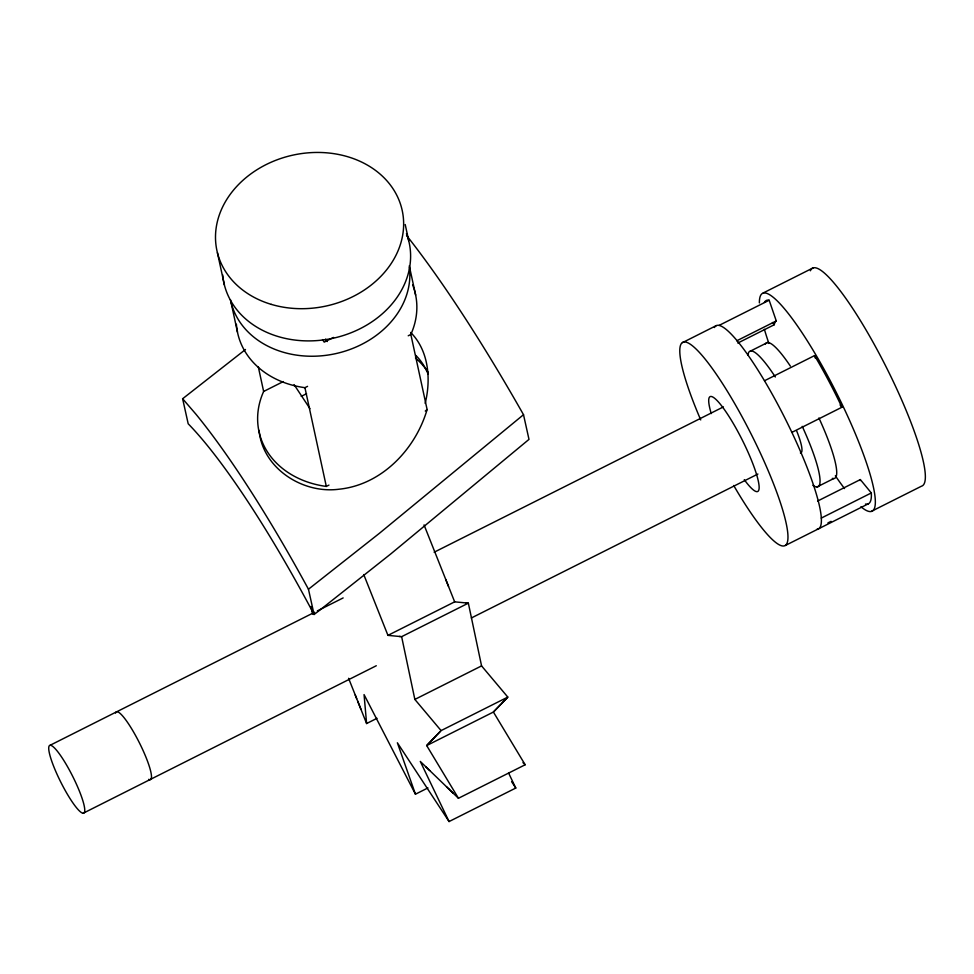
<?xml version="1.0" encoding="UTF-8"?>
<svg xmlns="http://www.w3.org/2000/svg" width="974" height="974" viewBox="0 0 974 974"><rect width="100%" height="100%" fill="white"/><g stroke="black" fill="none" stroke-linecap="round" stroke-linejoin="round"><path stroke-width="1.46" d="M425.175 403.394C431.117 379.397 428.901 350.762 410.663 332.438M412.647 284.944A90.996 74.17 -12.2 0 1 410.845 334.459L427.111 409.555C415.472 449.343 381.613 484.894 339.037 489.216C302.683 494.062 262.53 468.445 259.084 430.362M434.185 737.768L436.997 734.846M430.264 741.835L426.685 745.56L458.45 798.278L525.169 764.76L493.404 712.043L496.983 708.317M501.123 704.019L503.716 701.329M507.807 697.092L441.088 730.61L426.685 745.56L493.404 712.043L507.807 697.092L481.57 665.899L468.348 603.149L454.663 601.847L387.944 635.365L363.752 574.575M430.825 741.263L433.625 738.353M437.57 734.262L440.175 731.547M497.422 707.855L500.344 704.835M504.167 700.854L507.016 697.908M245.485 349.496L182.625 398.743L188.189 423.775A299.846 52.389 63.3 0 1 313.604 613.596L314.078 614.497L319.277 610.552M425.273 411.04L427.111 409.555M406.548 235.44A436.62 76.289 63.3 0 1 523.513 414.705L379.3 533.387L308.466 589.233L314.078 614.497M319.618 610.296L390.708 553.987L528.992 439.384L523.513 414.705M83.204 813.229A37.913 6.623 63.3 0 0 64.795 762.058A37.913 6.623 63.3 0 0 52.17 762.374A37.913 6.623 63.3 0 0 83.204 813.229L376.293 665.741M682.494 342.617L716.34 325.584M50.246 745.207L314.626 612.256M333.546 337.442L324.208 342.13L322.528 339.597M328.944 485.101L326.314 486.428A90.996 74.17 -12.2 0 1 263.637 391.463L283.337 381.564M236.39 324.196A90.996 74.17 -12.2 0 0 304.935 387.676L307.565 386.349M408.228 335.787L410.845 334.459M301.222 396.381L306.554 393.703M763.202 292.967L813.241 267.826M719.129 325.377L769.168 300.248L776.278 320.945A90.996 15.901 63.3 0 0 774.281 324.719L737.793 343.055M736.661 340.851L776.278 320.945M750.857 350.896L767.536 342.519M764.505 380.749L814.544 355.607A113.751 19.87 63.3 0 1 841.913 407.242L791.874 432.383M317.341 610.893L343.152 597.926M434.136 552.221L723.414 406.901M387.944 635.365L401.629 636.667L468.348 603.149M471.355 617.979L757.906 474.034M817.064 486.927L833.744 478.551M348.595 678.306L366.601 723.536L377.023 718.301M441.088 730.61L414.851 699.417L481.57 665.899M817.612 501.05L860.346 479.585L871.304 492.954A113.751 19.87 63.3 0 1 865.46 504.057M821.265 518.095L871.304 492.954M827.937 522.916L831.066 521.346M785.336 545.489L868.248 503.85M871.426 511.338L921.477 486.196A121.92 21.306 63.3 0 0 883.053 360.879A121.92 21.306 63.3 0 0 810.38 270.772M366.601 723.536L364.057 694.596L415.448 794.2L427.951 787.917M415.448 794.2L397.368 742.772L449.063 821.557L515.782 788.039L508.586 773.003M466.071 602.93L467.216 603.04M399.352 636.448L400.484 636.558M522.989 762.654L525.169 764.76M458.45 798.278L420.281 761.424L449.063 821.557M425.723 766.684L429.68 770.507M446.542 786.785L448.685 788.855M448.99 789.147L453.312 793.323M182.625 398.743L196.103 414.4A339.427 59.304 63.3 0 1 308.466 589.233M772.455 322.491L774.281 324.719M840.087 405.014L841.913 407.242M325.535 339.098L327.167 341.57M294.075 384.596L309.963 408.654M511.618 781.684L515.782 788.039M424.043 524.901L454.663 601.847M445.751 579.457L448.515 586.397M355.254 695.022L356.667 698.601M357.665 701.085L360.94 709.316M814.544 355.607L815.481 358.371M409.287 265.841L415.642 295.073M405.208 224.531L408.703 240.639M304.935 387.676L326.314 486.428M258.293 366.772L263.637 391.463M231.082 302.488L237.461 332.097M217.409 252.704L224.385 284.907M401.629 636.667L414.851 699.417M310.974 606.498L312.593 614.18M714.405 327.532A113.751 19.87 63.3 0 1 783.705 415.74A113.751 19.87 63.3 0 1 816.918 529.308M764.444 302.403A113.751 19.87 63.3 0 1 769.168 300.248M860.346 479.585A90.996 15.901 63.3 0 1 860.139 480.584M700.732 419.928A113.751 19.87 63.3 0 1 703.155 356.703A113.751 19.87 63.3 0 1 785.555 520.566A113.751 19.87 63.3 0 1 733.702 485.49M711.251 413.573A53.083 9.277 63.3 0 1 723.085 407.777A53.083 9.277 63.3 0 1 756.81 475.275A53.083 9.277 63.3 0 1 744.27 479.671M759.379 302.902A121.92 21.306 63.3 0 1 837.372 394.628A121.92 21.306 63.3 0 1 860.955 506.76M844.519 488.558A121.92 21.306 63.3 0 1 835.339 475.775M768.912 343.457A121.92 21.306 63.3 0 1 764.395 329.309M818.915 417.956A75.838 13.246 63.3 0 1 832.332 478.368M765.394 344.029A75.838 13.246 63.3 0 1 790.352 366.102M802.235 426.344A75.838 13.246 63.3 0 1 812.888 485.344M747.995 355.12A75.838 13.246 63.3 0 1 775.328 376.987M115.589 713.053A37.913 6.623 63.3 0 1 139.672 743.357A37.913 6.623 63.3 0 1 148.632 779.358M796.647 430.873A37.913 6.623 63.3 0 1 800.385 452.922M409.372 267.144A90.996 74.17 -12.2 0 1 331.574 354.463A90.996 74.17 -12.2 0 1 230.436 299.651M415.46 357.957A90.996 74.17 -12.2 0 1 428 372.117M415.813 355.388A75.461 59.256 -65.7 0 1 428.024 373.931M406.462 233.577A94.795 77.263 -12.2 0 1 333.79 338.088A94.795 77.263 -12.2 0 1 222.693 274.875M271.247 304.363A94.795 77.263 -12.2 0 0 403.139 215.887A94.795 77.263 -12.2 0 0 254.324 171.448A94.795 77.263 -12.2 0 0 271.247 304.363"/></g></svg>
